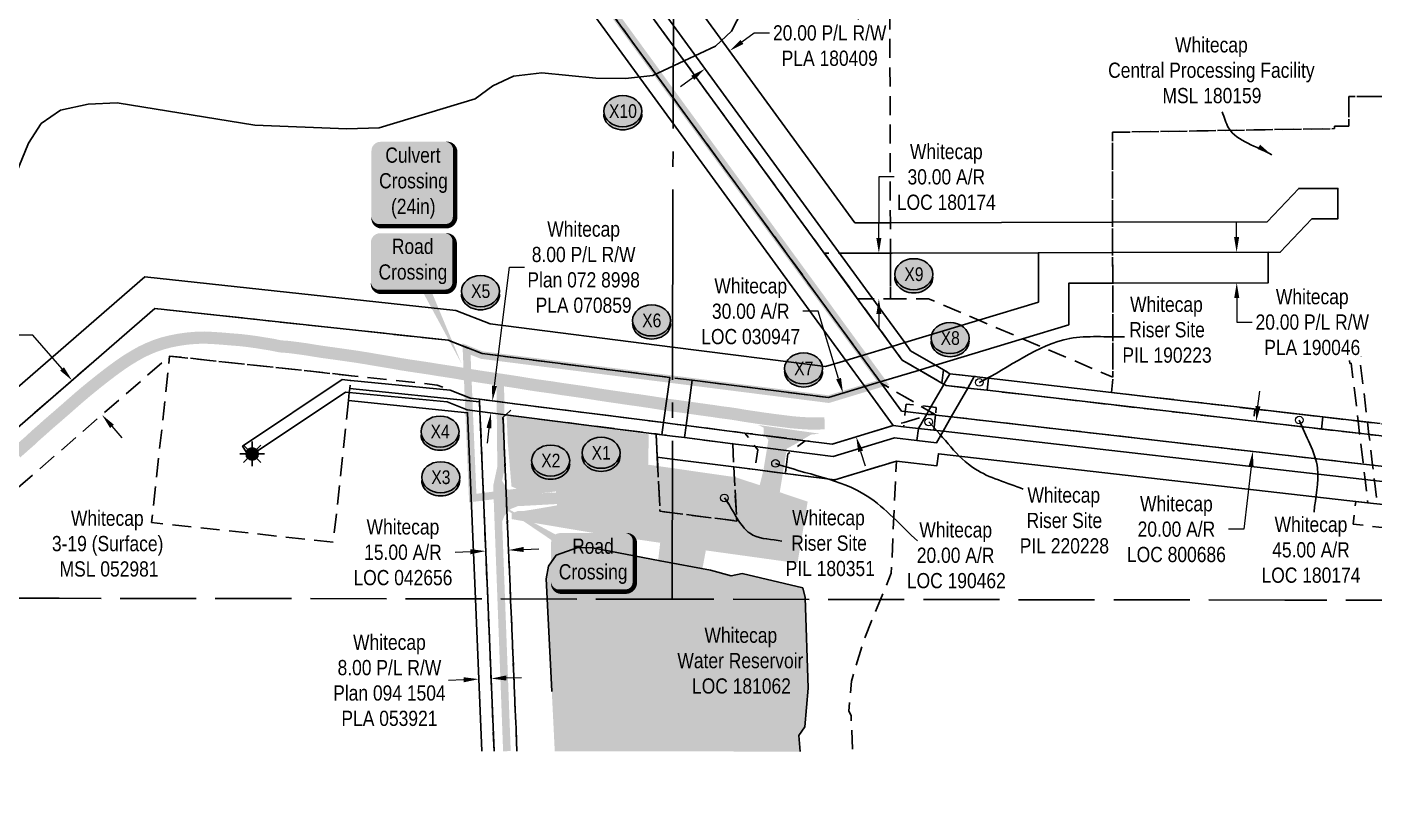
# Model space of a CAD drawing. Extents: x 479172 to 490274, y 6044075 to 6051612.
# Drawn here: x 488943 to 489828, y 6044075 to 6044578 of the extents above; entities that cross this region are included whole.
import ezdxf
from ezdxf.enums import TextEntityAlignment as Align

# ---------------------------------------------------------------- set-up
doc = ezdxf.new("R2010")
doc.units = 0
doc.header["$LTSCALE"] = 5
doc.header["$PDSIZE"] = 0.5
for name, pattern in [('foc-ACCESSROAD', [3.75, 2.5, -1.25]), ('foc-FLOWLINE', [3.75, 2.5, -1.25]), ('foc-QUARTERLINE', [33, 25, -3, 2, -3]), ('foc-UNSURVEYED', [12.5, 10, -2.5])]:
    doc.linetypes.add(name, pattern=pattern)
doc.layers.get('Defpoints').update_dxf_attribs({"color": 9})
for name, color, linetype in [('AS-ROADS', 254, 'Continuous'), ('C-AR', 13, 'foc-ACCESSROAD'), ('C-RW', 13, 'Continuous'), ('C-WS', 13, 'foc-ACCESSROAD'), ('C-WS-S', 8, 'Continuous'), ('CG-NOTES', 7, 'Continuous'), ('F-EZE', 190, 'foc-FLOWLINE'), ('F-RW', 190, 'Continuous'), ('L-QSEC', 8, 'foc-QUARTERLINE'), ('L-USEC', 7, 'foc-UNSURVEYED'), ('P-CROSSINGS', 250, 'Continuous'), ('P-PROPOSED', 10, 'Continuous'), ('T-CREEK', 160, 'Continuous'), ('T-WATER', 160, 'Continuous'), ('T-WATER-H', 133, 'Continuous')]:
    doc.layers.add(name, color=color, linetype=linetype)
for name, color, linetype, lineweight in [('C-AR-T', 13, 'Continuous', 9), ('C-RW-T', 13, 'Continuous', 9), ('C-WS-T', 13, 'Continuous', 9)]:
    doc.layers.add(name, color=color, linetype=linetype, lineweight=lineweight)
doc.styles.add('80', font='ARIALN.TTF', dxfattribs={"height": 10})
doc.styles.add('80CG', font='ARIALN.TTF', dxfattribs={"height": 10})
doc.styles.add('80L', font='ARIALN.TTF', dxfattribs={"height": 10})
doc.styles.add('Crossing', font='ARIALN.TTF', dxfattribs={"height": 10})
doc.styles.add('foc-LtypeFont', font='ARIALN.TTF', dxfattribs={"height": 7.35})
doc.linetypes.add('foc-TOPO-flowdirection-NOLINE', pattern='A,0,[">",foc-LtypeFont,S=0.3,R=0,X=0,Y=-0.945],-20,[">",foc-LtypeFont,S=0.3,R=0,X=0,Y=-0.945],0', length=20)
doc.dimstyles.new('Compass 5 000', dxfattribs={"dimscale": 5, "dimtxt": 9, "dimasz": 2, "dimexe": 0.2, "dimexo": 0.0625, "dimgap": 0.5, "dimtad": 0, "dimtih": 1, "dimtoh": 1, "dimzin": 0, "dimdsep": 46, "dimtxsty": '80CG', "dimcen": 0.1, "dimse1": 1, "dimse2": 1, "dimclrd": 256, "dimclrt": 256, "dimaunit": 1, "dimadec": 4, "dimazin": 0, "dimtfac": 0.06, "dimtofl": 0, "dimtmove": 0, "dimatfit": 1, "dimfxl": 0.2, "dimtolj": 1, "dimtzin": 0, "dimlwd": -1, "dimarcsym": 0})

# ---------------------------------------------------------------- blocks, each defined once
blk = doc.blocks.new('*U428')
h = blk.add_hatch(color=59)
edge = h.paths.add_edge_path()
edge.add_line((-21.5, -20), (21.5, -20))
edge.add_arc((21.5, -14), 6, 270, 360)
edge.add_line((27.5, -14), (27.5, 12.5))
edge.add_arc((21.5, 12.5), 6, 0, 90)
edge.add_line((21.5, 18.5), (-21.5, 18.5))
edge.add_arc((-21.5, 12.5), 6, 90, 180)
edge.add_line((-27.5, 12.5), (-27.5, -14))
edge.add_arc((-21.5, -14), 6, 180, 270)
at = {"color": 1, "flags": 128}
blk.add_lwpolyline([(-65.04, 39.36, 0, 7.5, 0), (0, 0, 0, 0, 0)], format="xyseb", dxfattribs=at)
blk.add_lwpolyline([(-21.5, -20, 3, 3, 0), (21.5, -20, 3, 3, 0.414214), (27.5, -14, 3, 3, 0), (27.5, 12.5, 3, 0, 0.414214), (21.5, 18.5, 0, 0, 0), (-21.5, 18.5, 0, 0, 0.414214), (-27.5, 12.5, 0, 0, 0), (-27.5, -14, 0, 3, 0.414214)], format="xyseb", close=True, dxfattribs=at)
at = {"color": 1, "style": '80'}
blk.add_attdef('ENTER_TEXT_001', (-35.99, -5), '', height=10, dxfattribs=at)
blk = doc.blocks.new('*U429')
h = blk.add_hatch(color=59)
edge = h.paths.add_edge_path()
edge.add_line((-21.5, -20), (21.5, -20))
edge.add_arc((21.5, -14), 6, 270, 360)
edge.add_line((27.5, -14), (27.5, 12.5))
edge.add_arc((21.5, 12.5), 6, 0, 90)
edge.add_line((21.5, 18.5), (-21.5, 18.5))
edge.add_arc((-21.5, 12.5), 6, 90, 180)
edge.add_line((-27.5, 12.5), (-27.5, -14))
edge.add_arc((-21.5, -14), 6, 180, 270)
at = {"color": 1, "flags": 128}
blk.add_lwpolyline([(-21.5, -20, 3, 3, 0), (21.5, -20, 3, 3, 0.414214), (27.5, -14, 3, 3, 0), (27.5, 12.5, 3, 0, 0.414214), (21.5, 18.5, 0, 0, 0), (-21.5, 18.5, 0, 0, 0.414214), (-27.5, 12.5, 0, 0, 0), (-27.5, -14, 0, 3, 0.414214)], format="xyseb", close=True, dxfattribs=at)
blk.add_lwpolyline([(32.06, -67.16, 0, 7.5, 0), (0, 0, 0, 0, 0)], format="xyseb", dxfattribs=at)
at = {"color": 1, "style": '80'}
blk.add_attdef('ENTER_TEXT_001', (-35.99, -5), '', height=10, dxfattribs=at)
blk = doc.blocks.new('*U426')
h = blk.add_hatch(color=254)
edge = h.paths.add_edge_path()
edge.add_line((-21.5, -28.5), (21.5, -28.5))
edge.add_arc((21.5, -22.5), 6, 270, 360)
edge.add_line((27.5, -22.5), (27.5, 21))
edge.add_arc((21.5, 21), 6, 0, 90)
edge.add_line((21.5, 27), (-21.5, 27))
edge.add_arc((-21.5, 21), 6, 90, 180)
edge.add_line((-27.5, 21), (-27.5, -22.5))
edge.add_arc((-21.5, -22.5), 6, 180, 270)
at = {"color": 160, "flags": 128}
blk.add_lwpolyline([(-21.5, -28.5, 3, 3, 0), (21.5, -28.5, 3, 3, 0.414214), (27.5, -22.5, 3, 3, 0), (27.5, 21, 3, 0, 0.414214), (21.5, 27, 0, 0, 0), (-21.5, 27, 0, 0, 0.414214), (-27.5, 21, 0, 0, 0), (-27.5, -22.5, 0, 3, 0.414214)], format="xyseb", close=True, dxfattribs=at)
at = {"color": 160, "style": '80'}
blk.add_attdef('ENTER_TEXT_001', (-26.85, -4.92), '', height=10, dxfattribs=at)
blk = doc.blocks.new('xing2')
h = blk.add_hatch(color=50)
h.dxf.hatch_style = 1
edge = h.paths.add_edge_path()
edge.add_ellipse((0, 0), major_axis=(-12.5, 0), ratio=0.816297, start_angle=0, end_angle=360)
h = blk.add_hatch(color=250)
h.dxf.hatch_style = 1
edge = h.paths.add_edge_path()
edge.add_ellipse((0, -2.05), major_axis=(-12.5, 0), ratio=0.816297, start_angle=0, end_angle=180)
edge.add_line((12.5, -2.05), (12.5, 0))
edge.add_ellipse((0, 0), major_axis=(-12.5, 0), ratio=0.816297, start_angle=0, end_angle=180, ccw=False)
edge.add_line((-12.5, 0), (-12.5, -2.05))
at = {"color": 250}
blk.add_ellipse((0, 0), major_axis=(-12.5, 0), ratio=0.816297, dxfattribs=at)
blk.add_ellipse((0, -2.05), major_axis=(-12.5, 0), ratio=0.816297, start_param=0, end_param=3.141593, dxfattribs=at)
at = {"color": 250, "style": 'Crossing'}
blk.add_attdef('CROSSING', text='', height=9, dxfattribs=at).set_placement((0.09, 0.02), align=Align.MIDDLE_CENTER)
at = {"color": 250, "style": 'Crossing', "flags": 1}
for tag, p in [('OWNER', (0.09, -12.49)), ('DESCRIPTION', (0.09, -25.77)), ('LOCATION', (0.09, -39.3)), ('DWG_REF', (0.09, -52.84))]:
    blk.add_attdef(tag, text='', height=9, dxfattribs=at).set_placement(p, align=Align.MIDDLE_CENTER)
blk = doc.blocks.new('*D442')
at = {"layer": 'C-AR-T', "transparency": 16777216}
for p, q in [((489751.41, 6044328.42), (489752.55, 6044338.36)), ((489746.86, 6044288.78), (489742.14, 6044247.61)), ((489742.14, 6044247.61), (489732.14, 6044247.61))]:
    blk.add_line(p, q, dxfattribs=at)
for points in [[(489749.76, 6044328.61), (489753.07, 6044328.23), (489750.27, 6044318.49)], [(489745.21, 6044288.97), (489748.52, 6044288.59), (489748, 6044298.71)]]:
    blk.add_solid(points, dxfattribs=at)
at = {"layer": 'Defpoints', "color": 0, "transparency": 16777216}
for p in [(489682, 6044326.32), (489679.73, 6044306.55), (489748, 6044298.71)]:
    blk.add_point(p, dxfattribs=at)
at = {"layer": 'C-AR-T', "transparency": 16777216, "insert": (489697.84, 6044247.61), "char_height": 10, "attachment_point": 5, "style": '80CG'}
blk.add_mtext('\\A1;Whitecap\\P20.00 A/R\\PLOC 800686', dxfattribs=at)
blk = doc.blocks.new('*D444')
at = {"layer": 'C-AR-T', "transparency": 16777216}
for p, q in [((489234.15, 6044232.84), (489224.16, 6044232.43)), ((489269.11, 6044234.31), (489279.1, 6044234.72))]:
    blk.add_line(p, q, dxfattribs=at)
for points in [[(489234.09, 6044234.51), (489234.22, 6044231.18), (489244.15, 6044233.26)], [(489269.04, 6044235.97), (489269.18, 6044232.64), (489259.12, 6044233.89)]]:
    blk.add_solid(points, dxfattribs=at)
at = {"layer": 'Defpoints', "color": 0, "transparency": 16777216}
for p in [(489243.97, 6044237.43), (489244.15, 6044233.26), (489258.94, 6044238.05)]:
    blk.add_point(p, dxfattribs=at)
at = {"layer": 'C-AR-T', "transparency": 16777216, "insert": (489189.86, 6044232.43), "char_height": 10, "attachment_point": 5, "style": '80CG'}
blk.add_mtext('\\A1;Whitecap\\P15.00 A/R\\PLOC 042656', dxfattribs=at)
blk = doc.blocks.new('*D448')
at = {"layer": 'C-AR-T', "transparency": 16777216}
for p, q in [((488946.79, 6044375.02), (488936.79, 6044375.02)), ((488965.97, 6044352.95), (488946.79, 6044375.02)), ((488998.76, 6044315.22), (489005.32, 6044307.67))]:
    blk.add_line(p, q, dxfattribs=at)
for points in [[(488967.23, 6044354.04), (488964.71, 6044351.86), (488972.53, 6044345.4)], [(489000.01, 6044316.31), (488997.5, 6044314.13), (488992.2, 6044322.77)]]:
    blk.add_solid(points, dxfattribs=at)
at = {"layer": 'Defpoints', "color": 0, "transparency": 16777216}
for p in [(488992.2, 6044322.77), (488873.17, 6044259.06), (488892.84, 6044236.42)]:
    blk.add_point(p, dxfattribs=at)
at = {"layer": 'C-AR-T', "transparency": 16777216, "insert": (488902.49, 6044375.02), "char_height": 10, "attachment_point": 5, "style": '80CG'}
blk.add_mtext('\\A1;Whitecap\\P30.00 A/R\\PLOC 030947', dxfattribs=at)
blk = doc.blocks.new('*D450')
at = {"layer": 'C-AR-T', "transparency": 16777216}
for p, q in [((489512.43, 6044479.03), (489502.43, 6044479.03)), ((489502.43, 6044479.03), (489502.43, 6044448.97)), ((489502.43, 6044438.97), (489502.43, 6044448.97)), ((489502.44, 6044388.98), (489502.44, 6044378.98))]:
    blk.add_line(p, q, dxfattribs=at)
for points in [[(489504.1, 6044438.97), (489500.77, 6044438.97), (489502.43, 6044428.97)], [(489504.1, 6044388.98), (489500.77, 6044388.98), (489502.44, 6044398.98)]]:
    blk.add_solid(points, dxfattribs=at)
at = {"layer": 'Defpoints', "color": 0, "transparency": 16777216}
for p in [(489501.32, 6044428.97), (489502.43, 6044428.97), (489501.32, 6044398.98)]:
    blk.add_point(p, dxfattribs=at)
at = {"layer": 'C-AR-T', "transparency": 16777216, "insert": (489546.72, 6044479.03), "char_height": 10, "attachment_point": 5, "style": '80CG'}
blk.add_mtext('\\A1;Whitecap\\P30.00 A/R\\PLOC 180174', dxfattribs=at)
blk = doc.blocks.new('*D451')
at = {"layer": 'C-AR-T', "transparency": 16777216}
for p, q in [((489462.57, 6044390.77), (489452.57, 6044390.77)), ((489475.97, 6044346.56), (489462.57, 6044390.77)), ((489490.46, 6044298.76), (489493.37, 6044289.19))]:
    blk.add_line(p, q, dxfattribs=at)
for points in [[(489477.56, 6044347.05), (489474.37, 6044346.08), (489478.87, 6044337)], [(489492.06, 6044299.24), (489488.87, 6044298.27), (489487.56, 6044308.33)]]:
    blk.add_solid(points, dxfattribs=at)
at = {"layer": 'Defpoints', "color": 0, "transparency": 16777216}
for p in [(489478.87, 6044337), (489490.87, 6044340.63), (489499.56, 6044311.97)]:
    blk.add_point(p, dxfattribs=at)
at = {"layer": 'C-AR-T', "transparency": 16777216, "insert": (489418.27, 6044390.77), "char_height": 10, "attachment_point": 5, "style": '80CG'}
blk.add_mtext('\\A1;Whitecap\\P30.00 A/R\\PLOC 030947', dxfattribs=at)
blk = doc.blocks.new('*D454')
at = {"layer": 'C-RW-T', "transparency": 16777216}
for p, q in [((489229.69, 6044148.72), (489219.7, 6044148.3)), ((489257.73, 6044149.89), (489267.72, 6044150.31))]:
    blk.add_line(p, q, dxfattribs=at)
for points in [[(489257.66, 6044151.56), (489257.8, 6044148.23), (489247.73, 6044149.47)], [(489229.63, 6044150.38), (489229.76, 6044147.05), (489239.69, 6044149.13)]]:
    blk.add_solid(points, dxfattribs=at)
at = {"layer": 'Defpoints', "color": 0, "transparency": 16777216}
for p in [(489239.69, 6044149.13), (489242.02, 6044093.43), (489250.07, 6044093.77)]:
    blk.add_point(p, dxfattribs=at)
at = {"layer": 'C-RW-T', "transparency": 16777216, "insert": (489180.98, 6044148.3), "char_height": 10, "attachment_point": 5, "style": '80CG'}
blk.add_mtext('\\A1;Whitecap\\P8.00 P/L R/W\\PPlan 094 1504\\PPLA 053921', dxfattribs=at)
blk = doc.blocks.new('*D463')
at = {"layer": 'C-RW-T', "transparency": 16777216}
for p, q in [((489412.52, 6044567.74), (489420.6, 6044573.63)), ((489420.6, 6044573.63), (489430.6, 6044573.63)), ((489380.19, 6044544.18), (489372.11, 6044538.29))]:
    blk.add_line(p, q, dxfattribs=at)
for points in [[(489411.54, 6044569.09), (489413.5, 6044566.39), (489404.44, 6044561.85)], [(489379.21, 6044545.52), (489381.17, 6044542.83), (489388.27, 6044550.07)]]:
    blk.add_solid(points, dxfattribs=at)
at = {"layer": 'Defpoints', "color": 0, "transparency": 16777216}
for p in [(489401.91, 6044565.32), (489404.44, 6044561.85), (489385.74, 6044553.54)]:
    blk.add_point(p, dxfattribs=at)
at = {"layer": 'C-RW-T', "transparency": 16777216, "insert": (489470.14, 6044573.63), "char_height": 10, "attachment_point": 5, "style": '80CG'}
blk.add_mtext('\\A1;Whitecap\\P20.00 P/L R/W\\PPLA 180409', dxfattribs=at)
blk = doc.blocks.new('*D464')
at = {"layer": 'C-RW-T', "transparency": 16777216}
for p, q in [((489737.37, 6044439.55), (489737.34, 6044449.55)), ((489737.48, 6044399.52), (489737.52, 6044383.65)), ((489737.52, 6044383.65), (489747.52, 6044383.65))]:
    blk.add_line(p, q, dxfattribs=at)
for points in [[(489739.03, 6044439.55), (489735.7, 6044439.54), (489737.39, 6044429.55)], [(489739.14, 6044399.53), (489735.81, 6044399.52), (489737.45, 6044409.52)]]:
    blk.add_solid(points, dxfattribs=at)
at = {"layer": 'Defpoints', "color": 0, "transparency": 16777216}
for p in [(489686.6, 6044429.41), (489686.65, 6044409.38), (489737.45, 6044409.52)]:
    blk.add_point(p, dxfattribs=at)
at = {"layer": 'C-RW-T', "transparency": 16777216, "insert": (489787.06, 6044383.65), "char_height": 10, "attachment_point": 5, "style": '80CG', "bg_fill": 3, "box_fill_scale": 1.1, "bg_fill_color": 256, "bg_fill_true_color": 13158600, "bg_fill_transparency": 0}
blk.add_mtext('\\A1;Whitecap\\P20.00 P/L R/W\\PPLA 190046', dxfattribs=at)
blk = doc.blocks.new('*D467')
at = {"layer": 'C-RW-T', "transparency": 16777216}
for p, q in [((489249.89, 6044341.83), (489259.8, 6044419.73)), ((489259.8, 6044419.73), (489269.8, 6044419.73)), ((489246.36, 6044314.06), (489245.1, 6044304.14))]:
    blk.add_line(p, q, dxfattribs=at)
for points in [[(489248.24, 6044342.04), (489251.55, 6044341.62), (489248.63, 6044331.91)], [(489244.71, 6044314.27), (489248.02, 6044313.85), (489247.62, 6044323.98)]]:
    blk.add_solid(points, dxfattribs=at)
at = {"layer": 'Defpoints', "color": 0, "transparency": 16777216}
for p in [(489248.63, 6044331.91), (489275.22, 6044328.53), (489274.21, 6044320.6)]:
    blk.add_point(p, dxfattribs=at)
at = {"layer": 'C-RW-T', "transparency": 16777216, "insert": (489308.54, 6044419.73), "char_height": 10, "attachment_point": 5, "style": '80CG'}
blk.add_mtext('\\A1;Whitecap\\P8.00 P/L R/W\\PPlan 072 8998\\PPLA 070859', dxfattribs=at)
blk = doc.blocks.new('GAS')
h = blk.add_hatch(color=255)
h.dxf.hatch_style = 1
edge = h.paths.add_edge_path()
edge.add_arc((0, 0), 0.9, 0, 360)
for p, q in [((-0.81, 0), (-1.62, 0)), ((-0.57, 0.57), (-1.14, 1.14)), ((0, 0.81), (0, 1.62)), ((0.57, 0.57), (1.14, 1.14)), ((1.62, 0), (0.81, 0)), ((-0.57, -0.57), (-1.14, -1.14)), ((0, -0.81), (0, -1.62)), ((1.14, -1.14), (0.57, -0.57))]:
    blk.add_line(p, q)
blk.add_circle((0, 0), 0.8)

msp = doc.modelspace()

# ---------------------------------------------------------------- hatches: boundary and pattern name
at = {"layer": 'AS-ROADS'}
h = msp.add_hatch(color=256, dxfattribs=at)
h.dxf.hatch_style = 1
h.paths.add_polyline_path([(489448.976, 6044225.336), (489455.675, 6044265.723), (489437.342, 6044271.911), (489442.013, 6044300.552), (489447.844, 6044303.711), (489457.94, 6044309.822), (489463.667, 6044310.353), (489423.041, 6044316.129), (489426.838, 6044314.353), (489426.691, 6044310.761), (489429.863, 6044306.144), (489426.594, 6044286.231), (489424.186, 6044276.538), (489408.18, 6044281.8), (489350.904, 6044290.036), (489351.323, 6044309.975), (489257.949, 6044322.994), (489258.75, 6044303.835), (489261.162, 6044275.664), (489265.226, 6044274.036), (489271.889, 6044274.086), (489278.255, 6044273.543), (489290.247, 6044272.507), (489290.543, 6044271.57), (489287.385, 6044271.767), (489276.33, 6044270.83), (489268.533, 6044270.436), (489262.808, 6044271.521), (489258.416, 6044274.135), (489254.221, 6044280.547), (489252.475, 6044274.231), (489254.637, 6044251.543), (489256.467, 6044256.446), (489260.624, 6044260.934), (489265.281, 6044262.762), (489268.607, 6044262.928), (489290.975, 6044264.175), (489290.975, 6044263.261), (489275.509, 6044260.601), (489269.106, 6044259.604), (489265.198, 6044259.521), (489261.206, 6044258.025), (489261.261, 6044254.265), (489272.278, 6044252.35), (489319.071, 6044244.503), (489358.812, 6044238.712), (489357.479, 6044227.095), (489386.529, 6044221.631), (489388.794, 6044233.687)])
at = {"layer": 'T-WATER-H'}
h = msp.add_hatch(color=256, dxfattribs=at)
h.dxf.hatch_style = 1
h.paths.add_polyline_path([(489289.568, 6044101.754), (489450.799, 6044101.524), (489449.899, 6044112.086), (489453.737, 6044117.823), (489455.887, 6044143.27), (489454.128, 6044202.849), (489452.396, 6044209.036), (489412.702, 6044218.449), (489405.431, 6044217.011), (489391.891, 6044220.623), (489358.762, 6044226.848), (489314.408, 6044235.38), (489304.662, 6044235.63), (489290.524, 6044230.574), (489285.376, 6044223.304), (489283.889, 6044215.022), (489287.61, 6044141.261)])

# ---------------------------------------------------------------- linework, layer by layer
at = {"layer": 'AS-ROADS', "elevation": 0.441, "flags": 128}
for points, const_width in [([(489466.775, 6044317.188), (489462.785, 6044317.102), (489456.904, 6044317.056), (489450.975, 6044317.418), (489445.032, 6044317.916), (489439.057, 6044318.684), (489433.064, 6044319.432), (489427.025, 6044320.26), (489420.962, 6044321.144), (489414.87, 6044322.051), (489408.729, 6044323.1), (489403.785, 6044323.847), (489398.794, 6044324.45), (489393.82, 6044325.226), (489388.848, 6044325.893), (489383.871, 6044326.585), (489378.895, 6044327.298), (489373.93, 6044328), (489368.949, 6044328.641), (489363.962, 6044329.322), (489358.96, 6044330.127), (489354, 6044330.924), (489348.965, 6044331.674), (489343.833, 6044332.443), (489338.559, 6044333.14), (489333.211, 6044333.942), (489327.736, 6044334.732), (489322.194, 6044335.543), (489316.572, 6044336.421), (489310.906, 6044337.324), (489305.205, 6044338.175), (489299.487, 6044338.975), (489293.746, 6044339.789), (489288.087, 6044340.704), (489282.294, 6044341.492), (489276.568, 6044342.297), (489270.886, 6044343.198), (489265.219, 6044344.155), (489259.567, 6044345.01), (489253.936, 6044345.859), (489248.284, 6044346.686), (489242.523, 6044347.527), (489236.657, 6044348.461), (489230.631, 6044349.396), (489224.542, 6044350.474), (489218.318, 6044351.439), (489211.829, 6044352.417), (489206.795, 6044353.262), (489200.374, 6044354.222), (489194.258, 6044355.111), (489188.435, 6044356.05), (489182.77, 6044357.057), (489177.141, 6044358.007), (489171.453, 6044358.959), (489165.708, 6044359.925), (489159.847, 6044360.871), (489153.913, 6044361.737), (489148.302, 6044362.528), (489142.98, 6044363.273), (489136.973, 6044364.096), (489131.643, 6044364.924), (489126.026, 6044365.856), (489120.411, 6044366.621), (489114.836, 6044367.337), (489109.361, 6044367.736), (489103.851, 6044368.872), (489098.642, 6044369.704), (489093.447, 6044370.553), (489087.628, 6044371.336), (489082.608, 6044371.902), (489076.475, 6044372.378), (489070.641, 6044372.869), (489064.99, 6044373.262), (489059.328, 6044373.515), (489053.714, 6044373.343), (489048.18, 6044372.864), (489042.682, 6044372.081), (489037.282, 6044371.048), (489032.119, 6044369.714), (489027.269, 6044368.11), (489022.615, 6044366.209), (489018.068, 6044364.055), (489013.418, 6044361.427), (489008.501, 6044358.431), (489003.682, 6044355.136), (488998.765, 6044351.552), (488993.875, 6044347.825), (488989.016, 6044343.997), (488985.081, 6044340.813), (488981.024, 6044337.475), (488976.991, 6044334.051), (488972.972, 6044330.533), (488968.983, 6044327.025), (488964.934, 6044323.497), (488960.894, 6044319.996), (488956.826, 6044316.494), (488952.822, 6044312.9), (488948.834, 6044309.416), (488945.046, 6044305.846), (488940.372, 6044301.743), (488935.92, 6044297.823)], 7.996), ([(489253.758, 6044345.215), (489254.347, 6044288.477), (489251.636, 6044275.901), (489258.14, 6044101.799)], 4.997)]:
    msp.add_lwpolyline(points, dxfattribs=dict(at, const_width=const_width))
at = {"layer": 'C-AR', "flags": 128}
for points in [[(489123.19, 6047538.589), (489125.409, 6047438.57), (489129.428, 6047257.36), (489124.74, 6047245.211), (489117.589, 6047226.69), (489098.33, 6047208.505), (489084.65, 6047201.515), (489075.665, 6047200.975), (488960.366, 6047194.045), (488956.949, 6047188.75), (488958.63, 6047183.982), (488959.329, 6047181.977), (488961.906, 6047174.182), (488962.58, 6047172.215), (488963.055, 6047170.806), (489011.174, 6047029.536), (489072.542, 6046888.868), (489133.297, 6046837.182), (489143.51, 6046818.197), (489153.455, 6046799.785), (489164.958, 6046738.002), (489165.157, 6046733.362), (489169.853, 6046634.358), (489174.376, 6046539.023), (489172.938, 6046168.852), (489157.763, 6046019.608), (489144.439, 6045840.363), (489142.197, 6045810.207), (489121.488, 6045531.632), (489120.63, 6045511.44), (489125.21, 6045483.238), (489123.722, 6045453.512), (489116.999, 6045425.919), (489099.173, 6045006.125), (489094.528, 6044896.751), (489094.064, 6044885.823), (489098.332, 6044875.806), (489106.668, 6044868.592), (489213.696, 6044775.966), (489367.388, 6044565.102), (489465.945, 6044429.879), (489487.8, 6044399.895), (489511.238, 6044367.739), (489517.765, 6044358.785), (489529.052, 6044352.209), (489543.881, 6044343.571), (489545.131, 6044342.842), (489546.535, 6044342.025), (489560.759, 6044340.376), (489573.535, 6044338.894), (489706.039, 6044323.54), (489735.544, 6044320.12), (489830.688, 6044309.098), (489836.645, 6044308.407), (489859.668, 6044305.74), (489860.243, 6044305.822), (489894.797, 6044311.139), (489895.789, 6044311.302), (489965.616, 6044341.937), (489974.917, 6044346.018), (490172.187, 6044432.573), (490202.374, 6044445.817), (490272.278, 6044476.485)], [(490272.233, 6044454.778), (490202.329, 6044424.141), (490172.142, 6044410.911), (489881.273, 6044283.419), (489834.317, 6044288.807), (489828.359, 6044289.491), (489550.007, 6044321.438), (489540.058, 6044322.581), (489539.631, 6044322.776), (489538.212, 6044323.655), (489535.126, 6044325.453), (489529.34, 6044328.824), (489503.917, 6044343.636), (489503.349, 6044344.416), (489490.852, 6044361.564), (489367.311, 6044531.1), (489199.589, 6044761.263), (489082.03, 6044863.593), (489073.944, 6044881.924), (489074.417, 6044893.046), (489079.177, 6045006.153), (489101.566, 6045532.335), (489122.24, 6045810.234), (489124.484, 6045840.389), (489133.847, 6045966.247), (489130.85, 6045988.351), (489133.339, 6046018.105), (489139.796, 6046039.484), (489152.99, 6046169.486), (489154.51, 6046538.17), (489149.928, 6046634.385), (489145.267, 6046732.276), (489145.149, 6046734.937), (489134.306, 6046792.903), (489134.014, 6046793.455), (489117.465, 6046824.763), (489108.777, 6046832.047), (489055.893, 6046876.384), (488992.368, 6047022.33), (488941.203, 6047172.99), (488938.574, 6047180.809), (488937.909, 6047182.772), (488936.306, 6047187.495), (488929.524, 6047192.286), (488919.296, 6047191.677), (488909.207, 6047191.076), (488578.704, 6047171.407), (488548.54, 6047169.611), (488333.822, 6047156.834), (487985.43, 6047137.752), (487965.457, 6047136.657), (487743.753, 6047124.517), (487399.84, 6047105.683), (486949.001, 6047079.83), (486918.837, 6047078.101), (486450.757, 6047051.191), (486435.757, 6047050.324), (486340.901, 6047044.937), (486113.902, 6047031.945), (485654.02, 6047005.575), (485553.797, 6046999.101), (485541.59, 6046998.313), (485519.266, 6046996.871), (485494.64, 6046995.28), (485476.402, 6046994.097), (485318.998, 6046983.937), (485288.832, 6046981.988), (484776.305, 6046948.885), (484761.333, 6046947.918), (484724.075, 6046945.514), (484483.751, 6046933.719), (484383.735, 6046928.811)], [(488693.138, 6044102.605), (488808.017, 6044202.434), (489026.859, 6044392.617), (489219.647, 6044371.777), (489241.893, 6044362.99), (489365.041, 6044347.353), (489366.896, 6044347.119), (489379.914, 6044345.465), (489469.355, 6044334.11), (489493.219, 6044341.345), (489503.349, 6044344.416), (489503.917, 6044343.636), (489529.34, 6044328.824), (489535.126, 6044325.453), (489538.212, 6044323.655), (489536.177, 6044323.038), (489533.201, 6044322.117), (489518.939, 6044317.812), (489511.918, 6044315.686), (489471.671, 6044303.536), (489453.992, 6044305.787), (489414.478, 6044310.818), (489375.886, 6044315.733), (489366.827, 6044316.886), (489361.013, 6044317.625), (489265.086, 6044329.819), (489240.074, 6044333.022), (489234.15, 6044333.782), (489220.797, 6044339.054), (489212.428, 6044342.358), (489155.966, 6044348.474), (489036.645, 6044361.397), (488853.655, 6044202.369), (488738.776, 6044102.54)], [(489249.733, 6044101.811), (489245.558, 6044201.828), (489240.412, 6044324.91), (489240.146, 6044331.262), (489240.074, 6044333.022), (489265.086, 6044329.819), (489257.373, 6044322.738), (489255.566, 6044321.068), (489260.558, 6044201.808), (489264.179, 6044115.333), (489264.746, 6044101.79)]]:
    msp.add_lwpolyline(points, dxfattribs=at)
for points in [[(489498.395, 6044398.983), (489488.466, 6044398.982), (489487.8, 6044399.895), (489466.612, 6044428.965), (489476.54, 6044428.966), (489501.293, 6044428.967), (489510.024, 6044428.968), (489510.117, 6044398.982), (489498.395, 6044398.983)], [(489794.105, 6044321.35), (489793.184, 6044313.437), (489748.484, 6044318.622), (489749.405, 6044326.541), (489794.105, 6044321.35)], [(489442.681, 6044297.16), (489440.943, 6044284.251), (489421.103, 6044286.778), (489422.86, 6044299.829), (489421.29, 6044301.887), (489414.478, 6044310.819), (489453.992, 6044305.787), (489444.931, 6044298.876), (489442.681, 6044297.16)]]:
    msp.add_lwpolyline(points, close=True, dxfattribs=at)
at = {"layer": 'C-RW'}
for points in [[(489129.471, 6045531.152), (489107.177, 6045006.114), (489102.596, 6044898.237), (489113.287, 6044873.436), (489219.635, 6044781.427), (489367.419, 6044578.675), (489475.873, 6044429.88), (489497.728, 6044399.896), (489519.373, 6044370.204), (489523.249, 6044364.885), (489539.546, 6044355.39), (489544.893, 6044352.275), (489549.136, 6044349.803), (489565.059, 6044347.948), (489574.458, 6044346.857), (489655.222, 6044337.478), (489706.039, 6044331.575), (489735.544, 6044328.148), (489831.625, 6044316.989)], [(489830.688, 6044309.098), (489735.544, 6044320.12), (489706.039, 6044323.54), (489573.535, 6044338.894), (489560.759, 6044340.376), (489546.535, 6044342.025), (489545.131, 6044342.842), (489543.881, 6044343.571), (489529.052, 6044352.209), (489517.765, 6044358.785), (489511.238, 6044367.739), (489487.8, 6044399.895), (489465.945, 6044429.879), (489367.388, 6044565.102), (489213.696, 6044775.966), (489106.668, 6044868.592), (489094.528, 6044896.751), (489099.173, 6045006.125), (489116.999, 6045425.919)], [(489367.495, 6044612.53), (489486.723, 6044448.957), (489509.975, 6044449.012), (489655.914, 6044449.355), (489757.46, 6044449.595), (489778.167, 6044471.523), (489803.943, 6044471.535), (489803.953, 6044451.55), (489786.787, 6044451.541), (489766.074, 6044429.608), (489655.965, 6044429.331), (489607.175, 6044429.208), (489511.187, 6044428.967), (489510.024, 6044428.968), (489501.293, 6044428.967), (489476.54, 6044428.966), (489475.873, 6044429.881), (489367.419, 6044578.675)], [(488777.572, 6044202.477), (489020.33, 6044413.444), (489224.513, 6044391.329), (489247.059, 6044382.476), (489366.941, 6044367.239), (489467.422, 6044354.468), (489480.721, 6044358.496), (489490.852, 6044361.564), (489511.239, 6044367.739), (489519.373, 6044370.202), (489568.1, 6044384.961), (489607.175, 6044396.796), (489607.175, 6044429.208), (489655.965, 6044429.331), (489758.189, 6044429.589), (489758.186, 6044409.579), (489656.015, 6044409.297), (489627.165, 6044409.219), (489627.165, 6044381.954), (489596.788, 6044372.744), (489539.546, 6044355.39), (489529.053, 6044352.208), (489503.349, 6044344.416), (489493.219, 6044341.345), (489469.355, 6044334.11), (489379.914, 6044345.463), (489375.886, 6044315.733), (489374.812, 6044307.806), (489366.809, 6044308.825), (489359.936, 6044309.693), (489361.013, 6044317.625), (489365.04, 6044347.351), (489241.893, 6044362.99), (489219.647, 6044371.777), (489026.859, 6044392.617), (488808.017, 6044202.434)], [(489241.669, 6044101.823), (489237.478, 6044201.839), (489232.357, 6044324.082), (489154.206, 6044332.217), (489154.594, 6044337.45), (489155.067, 6044340.171), (489240.146, 6044331.262), (489240.412, 6044324.91), (489245.558, 6044201.828), (489249.733, 6044101.811)], [(489831.369, 6044263.987), (489825.412, 6044264.67), (489819.51, 6044265.346), (489541.535, 6044297.213), (489540.602, 6044289.271), (489513.956, 6044292.307), (489473.517, 6044280.102), (489440.943, 6044284.251), (489421.103, 6044286.778), (489407.154, 6044288.555), (489366.774, 6044293.699), (489356.901, 6044294.957), (489356.15, 6044310.181), (489359.937, 6044309.699), (489366.808, 6044308.825), (489374.812, 6044307.806), (489406.495, 6044303.771), (489421.29, 6044301.887), (489444.931, 6044298.876), (489472.349, 6044295.385), (489512.664, 6044307.554), (489527.462, 6044305.911), (489528.427, 6044313.821), (489538.482, 6044312.683), (489544.618, 6044311.959), (489827.181, 6044279.572), (489833.139, 6044278.889)]]:
    msp.add_lwpolyline(points, dxfattribs=at)
msp.add_lwpolyline([(489550.007, 6044321.438), (489544.618, 6044311.951), (489540.379, 6044304.476), (489527.462, 6044305.911), (489512.664, 6044307.554), (489472.349, 6044295.385), (489444.931, 6044298.876), (489421.29, 6044301.887), (489406.599, 6044303.757), (489374.812, 6044307.806), (489366.809, 6044308.825), (489359.937, 6044309.698), (489356.282, 6044310.163), (489257.373, 6044322.738), (489240.412, 6044324.91), (489232.141, 6044325.974), (489218.902, 6044331.201), (489154.594, 6044337.45), (489152.028, 6044337.7), (489088.959, 6044295.478), (489084.515, 6044302.13), (489149.963, 6044345.934), (489155.283, 6044345.415), (489155.631, 6044345.381), (489220.797, 6044339.054), (489234.15, 6044333.782), (489240.074, 6044333.022), (489265.086, 6044329.819), (489361.013, 6044317.625), (489366.827, 6044316.886), (489375.886, 6044315.733), (489414.478, 6044310.818), (489453.992, 6044305.787), (489471.671, 6044303.536), (489511.918, 6044315.686), (489518.615, 6044314.929), (489528.431, 6044313.816), (489533.201, 6044322.117), (489533.878, 6044323.284), (489535.126, 6044325.453), (489536.596, 6044328.007), (489544.774, 6044342.22), (489545.131, 6044342.842), (489549.136, 6044349.803), (489565.059, 6044347.948), (489560.759, 6044340.376), (489550.007, 6044321.438)], close=True, dxfattribs=at)
at = {"layer": 'C-WS', "flags": 128}
for points in [[(489881.442, 6044596.831), (489881.594, 6044532.002), (489811.133, 6044531.821), (489811.183, 6044512.392), (489801.567, 6044512.366), (489801.574, 6044510.777), (489655.764, 6044508.381), (489655.914, 6044449.355), (489655.965, 6044429.331), (489656.015, 6044409.298), (489656.172, 6044347.453), (489596.787, 6044372.745), (489568.1, 6044384.962), (489535.059, 6044399.033), (489510.117, 6044398.982), (489510.024, 6044428.968), (489509.975, 6044449.012), (489509.416, 6044674.669), (489524.494, 6044693.412), (489794.471, 6044694.113), (489881.442, 6044596.831)], [(489882.205, 6044317.001), (489860.12, 6044313.68), (489837.582, 6044316.297), (489831.625, 6044316.989), (489794.104, 6044321.345), (489749.404, 6044326.537), (489735.544, 6044328.146), (489706.039, 6044331.574), (489655.134, 6044337.489), (489656.172, 6044347.453), (489656.015, 6044409.298), (489655.965, 6044429.331), (489655.914, 6044449.355), (489655.764, 6044508.381), (489801.574, 6044510.777), (489801.567, 6044512.366), (489811.183, 6044512.392), (489811.133, 6044531.821), (489881.594, 6044532.002), (489881.598, 6044501.023), (489881.599, 6044500.414), (489881.644, 6044485.422), (489881.714, 6044461.448), (489881.792, 6044434.574), (489882.063, 6044342.059), (489882.205, 6044317.001)], [(489154.206, 6044332.217), (489144.118, 6044239.095), (489024.798, 6044252.019), (489036.645, 6044361.397), (489155.966, 6044348.474), (489155.631, 6044345.381), (489155.067, 6044340.171), (489154.594, 6044337.45), (489154.206, 6044332.217)], [(489574.458, 6044346.857), (489573.535, 6044338.894), (489560.759, 6044340.376), (489546.535, 6044342.025), (489545.131, 6044342.842), (489543.881, 6044343.571), (489544.893, 6044352.275), (489549.136, 6044349.803), (489565.059, 6044347.948), (489574.458, 6044346.857)], [(489539.626, 6044322.774), (489538.482, 6044312.685), (489528.429, 6044313.821), (489518.615, 6044314.932), (489518.939, 6044317.812), (489519.734, 6044324.874), (489520.294, 6044329.842), (489529.34, 6044328.824), (489536.596, 6044328.007), (489540.164, 6044327.606), (489539.626, 6044322.774)], [(489407.154, 6044288.555), (489409.049, 6044253.016), (489366.695, 6044258.387), (489358.643, 6044259.408), (489356.901, 6044294.957), (489356.179, 6044310.177), (489359.937, 6044309.699), (489366.809, 6044308.825), (489374.812, 6044307.806), (489406.522, 6044303.768), (489407.154, 6044288.555)]]:
    msp.add_lwpolyline(points, close=True, dxfattribs=at)
msp.add_lwpolyline([(489264.746, 6044101.79), (489264.179, 6044115.333), (489260.558, 6044201.808), (489255.566, 6044321.068), (489257.377, 6044322.74), (489356.179, 6044310.177), (489356.901, 6044294.957), (489358.643, 6044259.408), (489366.695, 6044258.387), (489409.049, 6044253.016), (489407.154, 6044288.555), (489421.103, 6044286.778), (489440.943, 6044284.251), (489473.517, 6044280.102), (489513.956, 6044292.307), (489510.609, 6044218.83), (489503.486, 6044201.458), (489492.31, 6044174.21), (489484.483, 6044147.77), (489482.62, 6044128.11), (489484.155, 6044125.185), (489485.169, 6044101.475)], dxfattribs=at)
at = {"layer": 'F-EZE', "flags": 128}
msp.add_lwpolyline([(490272.142, 6044410.971), (490202.237, 6044380.299), (490172.051, 6044367.055), (489887.578, 6044242.239), (489813.858, 6044250.999), (489815.62, 6044265.816), (489819.512, 6044265.383), (489823.618, 6044264.901), (489821.796, 6044280.189), (489820.578, 6044290.384), (489818.17, 6044310.548), (489817.201, 6044318.663), (489812.663, 6044356.659), (489811.67, 6044356.54), (489810.722, 6044364.479), (489818.661, 6044365.428), (489819.61, 6044357.488), (489818.617, 6044357.37), (489823.325, 6044317.953), (489824.294, 6044309.839), (489826.702, 6044289.682), (489827.919, 6044279.487), (489829.744, 6044264.192), (489831.37, 6044264.002), (489857.539, 6044260.947), (489885.165, 6044257.723), (490172.085, 6044383.584), (490202.272, 6044396.706), (490272.176, 6044427.39)], dxfattribs=at)
at = {"layer": 'F-RW'}
for points in [[(490272.21, 6044443.83), (490202.306, 6044413.19), (490172.119, 6044399.962), (489882.83, 6044273.192), (489833.139, 6044278.89), (489827.181, 6044279.573), (489544.619, 6044311.967), (489538.482, 6044312.688), (489528.429, 6044313.821), (489518.615, 6044314.93), (489511.918, 6044315.685), (489493.219, 6044341.345), (489480.721, 6044358.495), (489367.273, 6044514.179), (489192.432, 6044754.111), (489062.476, 6044848.805), (489069.172, 6045006.167), (489091.587, 6045532.932), (489112.218, 6045810.248), (489114.461, 6045840.403)], [(489101.566, 6045532.335), (489079.177, 6045006.153), (489074.391, 6044893.05), (489073.917, 6044881.927), (489072.69, 6044853.728), (489199.589, 6044761.263), (489367.311, 6044531.1), (489490.852, 6044361.564), (489503.348, 6044344.416), (489503.917, 6044343.636), (489517.399, 6044325.135), (489519.734, 6044324.874), (489533.878, 6044323.291), (489536.176, 6044323.038), (489539.621, 6044322.735), (489540.059, 6044322.592), (489550.008, 6044321.446), (489828.359, 6044289.492), (489834.317, 6044288.808), (489881.273, 6044283.419), (490172.142, 6044410.911), (490202.329, 6044424.141), (490272.233, 6044454.778)]]:
    msp.add_lwpolyline(points, dxfattribs=at)
at = {"layer": 'L-QSEC'}
msp.add_line((489368.294, 6044965.787), (489366.566, 6044201.667), dxfattribs=at)
at = {"layer": 'L-USEC'}
for p, q in [((488561.424, 6044202.793), (488963.985, 6044202.23)), ((489366.566, 6044201.667), (488963.985, 6044202.23)), ((489769.135, 6044201.081), (489366.566, 6044201.667)), ((490171.705, 6044200.496), (489769.135, 6044201.081))]:
    msp.add_line(p, q, dxfattribs=at)
at = {"layer": 'P-PROPOSED', "const_width": 4.997, "flags": 128}
msp.add_lwpolyline([(489343.136, 6044281.65), (489235.704, 6044268.084), (489231.603, 6044365.98), (489241.643, 6044362.014), (489469.441, 6044333.091), (489504.986, 6044343.867), (489200.331, 6044761.942), (489082.854, 6044864.201), (489074.953, 6044882.114), (489102.563, 6045532.276), (489134.843, 6045966.169)], dxfattribs=at)
at = {"layer": 'T-CREEK', "linetype": 'foc-TOPO-flowdirection-NOLINE', "flags": 128}
msp.add_lwpolyline([(488441.59, 6044319.628), (488450.777, 6044318.767), (488513.4, 6044319.025), (488569.606, 6044313.694), (488654.649, 6044296.033), (488695.477, 6044295.904), (488714.208, 6044297.79), (488746.739, 6044306.474), (488760.242, 6044312.675), (488772.598, 6044321.996), (488813.671, 6044364.428), (488831.656, 6044387.022), (488852.887, 6044406.619), (488879.863, 6044442.072), (488891.258, 6044450.851), (488920.002, 6044462.352), (488931.76, 6044471.131), (488943.973, 6044501.283), (488952.301, 6044514.081), (488965.02, 6044522.921), (488983.207, 6044526.966), (489002.238, 6044527.711), (489092.558, 6044513.057), (489152.907, 6044510.671), (489174.162, 6044511.417), (489237.296, 6044530.342), (489248.996, 6044538.82), (489262.557, 6044545.198), (489280.982, 6044547.441), (489316.593, 6044544.001), (489336.105, 6044543.665), (489354.057, 6044545.606), (489395.22, 6044565.046), (489405.657, 6044574.723), (489412.723, 6044588.358), (489417.027, 6044605.292), (489422.562, 6044641.377), (489427.944, 6044657.35), (489447.584, 6044702.098), (489488.873, 6044764.038), (489511.124, 6044783.154), (489539.983, 6044796.995), (489557.931, 6044799.657), (489594.92, 6044796.579), (489653.994, 6044798.75), (489694.522, 6044801.798), (489770.157, 6044811.012), (489789.13, 6044812.055), (489849.357, 6044810.386), (489867.306, 6044813.109), (489883.266, 6044817.569), (489895.265, 6044825.988), (489914.932, 6044848.221), (489969.444, 6044898.413), (489992.478, 6044916.747), (490005.495, 6044924.628), (490024.767, 6044924.41), (490036.607, 6044916.259), (490052.881, 6044911.957), (490072.936, 6044911.741), (490108.846, 6044907.761), (490147.456, 6044906.665), (490163.54, 6044910.827), (490186.356, 6044932.375), (490204.2, 6044951.575), (490210.721, 6044965.33), (490219.596, 6044977.106), (490257.809, 6045000.562), (490267.765, 6045010.54), (490273.396, 6045014.652)], dxfattribs=at)
at = {"layer": 'T-CREEK', "flags": 128}
msp.add_lwpolyline([(488931.76, 6044471.131), (488943.973, 6044501.283), (488952.301, 6044514.081), (488965.02, 6044522.921), (488983.207, 6044526.966), (489002.238, 6044527.711), (489092.558, 6044513.057), (489152.907, 6044510.671), (489174.162, 6044511.417), (489237.296, 6044530.342), (489248.996, 6044538.82), (489262.557, 6044545.198), (489280.982, 6044547.441), (489316.593, 6044544.001), (489336.105, 6044543.665), (489354.057, 6044545.606), (489395.22, 6044565.046), (489405.657, 6044574.723), (489412.723, 6044588.358)], dxfattribs=at)
at = {"layer": 'T-WATER', "flags": 128}
msp.add_lwpolyline([(489287.626, 6044140.941), (489287.61, 6044141.261), (489283.889, 6044215.022), (489285.376, 6044223.304), (489290.524, 6044230.574), (489304.662, 6044235.63), (489314.408, 6044235.38), (489358.762, 6044226.848), (489391.891, 6044220.623), (489405.431, 6044217.011), (489412.702, 6044218.449), (489452.396, 6044209.036), (489454.128, 6044202.849), (489455.887, 6044143.27), (489453.737, 6044117.823), (489449.899, 6044112.086), (489450.799, 6044101.524)], dxfattribs=at)

# ---------------------------------------------------------------- block references
ref = msp.add_blockref('*U426', (489196.652, 6044475.169), dxfattribs=dict(xscale=0.9989510452182863, yscale=0.9989510452182863, zscale=0.9989510452182863))
ref.add_attrib('ENTER_TEXT_001', 'Culvert', (489178.291, 6044488.377), dxfattribs={"color": 160, "height": 9.9895, "style": '80'})
ref.add_attrib('ENTER_TEXT_002', 'Crossing', (489174.199, 6044471.551), dxfattribs={"color": 160, "height": 9.9895, "style": '80'})
ref.add_attrib('ENTER_TEXT_003', '(24in)', (489182.028, 6044454.732), dxfattribs={"color": 160, "height": 9.9895, "style": '80'})
at = {"layer": 'C-WS-S', "xscale": 4.999999999999989, "yscale": 4.999999999999989, "zscale": 4.999999999999989}
msp.add_blockref('GAS', (489090.855, 6044297.053), dxfattribs=at)
at = {"layer": 'CG-NOTES'}
ref = msp.add_blockref('*U429', (489196.3, 6044423.578), dxfattribs=dict(at, xscale=0.9989510452182889, yscale=0.9989510452182889, zscale=0.9989510452182889))
ref.add_attrib('ENTER_TEXT_001', 'Road', (489182.604, 6044428.465), dxfattribs={"layer": '0', "color": 1, "height": 9.9895, "style": '80'})
ref.add_attrib('ENTER_TEXT_002', 'Crossing', (489173.848, 6044411.639), dxfattribs={"layer": '0', "color": 1, "height": 9.9895, "style": '80'})
ref = msp.add_blockref('*U428', (489314.662, 6044226.613), dxfattribs=dict(at, xscale=0.9989510452182889, yscale=0.9989510452182889, zscale=0.9989510452182889))
ref.add_attrib('ENTER_TEXT_001', 'Road', (489300.966, 6044231.499), dxfattribs={"layer": '0', "color": 1, "height": 9.9895, "style": '80'})
ref.add_attrib('ENTER_TEXT_002', 'Crossing', (489292.209, 6044214.673), dxfattribs={"layer": '0', "color": 1, "height": 9.9895, "style": '80'})
at = {"layer": 'P-CROSSINGS'}
for p, values in [((489334.256, 6044522.275), {'CROSSING': 'X10'}), ((489525.367, 6044415.154), {'CROSSING': 'X9'}), ((489240.8, 6044404.02), {'CROSSING': 'X5'}), ((489353.169, 6044384.764), {'CROSSING': 'X6'}), ((489549.193, 6044373.199), {'CROSSING': 'X8'}), ((489452.985, 6044353.265), {'CROSSING': 'X7'})]:
    msp.add_blockref('xing2', p, dxfattribs=at).add_auto_attribs(values)
for p, xscale, yscale, zscale, values in [((489214.215, 6044311.768), 0.9994739999999995, 0.9994739999999995, 0.9994739999999995, {'CROSSING': 'X4'}), ((489286.873, 6044292.703), 0.9994789999999955, 0.9994789999999955, 0.9994789999999955, {'CROSSING': 'X2'}), ((489320.016, 6044297.818), 0.9994789999999955, 0.9994789999999955, 0.9994789999999955, {'CROSSING': 'X1'}), ((489214.668, 6044281.745), 0.9994789999999955, 0.9994789999999955, 0.9994789999999955, {'CROSSING': 'X3'})]:
    msp.add_blockref('xing2', p, dxfattribs=dict(at, xscale=xscale, yscale=yscale, zscale=zscale)).add_auto_attribs(values)

# ---------------------------------------------------------------- texts
at = {"layer": 'C-AR-T', "char_height": 10, "attachment_point": 1, "style": '80L'}
for s, width, insert in [('\\pi15.72939;Whitecap\\P\\pi14.05818;20.00 A/R\\P\\pi7.52339;LOC 190462', 78.58703, (489513.293, 6044252.184)), ('\\pi17.89525;Whitecap\\P\\pi0.08488;Water Reservoir\\P\\pi9.68924;LOC 181062', 82.91873, (489370.008, 6044182.981))]:
    msp.add_mtext_dynamic_manual_height_columns(s, width=width, gutter_width=49.948, heights=[0], dxfattribs=dict(at, insert=insert))
at = {"layer": 'C-AR-T', "insert": (489786.222, 6044234.031), "char_height": 10, "width": 64.49973, "attachment_point": 5, "style": '80CG'}
msp.add_mtext('\\A1;Whitecap\\P45.00 A/R\\PLOC 180174', dxfattribs=at)
at = {"layer": 'C-WS', "char_height": 10, "attachment_point": 1, "style": '80L'}
for s, insert in [('\\pi5.50036;Whitecap\\P\\pi4.92737;Riser Site\\P\\pi0.45943;PIL 220228', (489594.508, 6044275.047)), ('\\pi5.50036;Whitecap\\P\\pi4.92737;Riser Site\\P\\pi1.26093;PIL 180351', (489439.944, 6044260.172))]:
    msp.add_mtext_dynamic_manual_height_columns(s, width=58.12896, gutter_width=49.948, heights=[0], dxfattribs=dict(at, insert=insert))
at = {"layer": 'C-WS-T', "char_height": 10, "attachment_point": 1, "style": '80L'}
for s, width, insert in [('\\pi54.3987;Whitecap\\P\\pi10.47988;Central Processing Facility \\P\\pi46.16541;MSL 180159', 155.92564, (489642.532, 6044570.847)), ('\\pi12.7097;Whitecap\\P\\pi0.2404;3-19 (Surface)\\P\\pi5.27791;MSL 052981', 72.54764, (488959.087, 6044259.86))]:
    msp.add_mtext_dynamic_manual_height_columns(s, width=width, gutter_width=49.948, heights=[0], dxfattribs=dict(at, insert=insert))

# ---------------------------------------------------------------- dimensions: what is measured, and where the dimension line sits
at = {"layer": 'C-AR-T'}
dim = msp.add_linear_dim(base=(489502.433, 6044428.967), p1=(489501.318, 6044398.983), p2=(489501.316, 6044428.967), angle=90.004435, text='Whitecap\\P30.00 A/R\\PLOC 180174', dimstyle='Compass 5 000', override={"dimtmove": 1}, dxfattribs=at)
dim.commit()
dim.dimension.update_dxf_attribs({"geometry": '*D450', "text_midpoint": (489515.075, 6044479.027), "dimtype": 161})
for base, p1, p2, angle, text, picture, middle in [((489478.871, 6044336.995), (489499.565, 6044311.965), (489490.873, 6044340.634), 106.865548, 'Whitecap\\P30.00 A/R\\PLOC 030947', '*D451', (489418.267, 6044390.771)), ((488992.197, 6044322.769), (488873.174, 6044259.058), (488892.843, 6044236.425), 310.992447, 'Whitecap\\P30.00 A/R\\PLOC 030947', '*D448', (488902.489, 6044375.017)), ((489748.003, 6044298.713), (489682, 6044326.325), (489679.73, 6044306.549), 263.452597, 'Whitecap\\P20.00 A/R\\PLOC 800686', '*D442', (489697.837, 6044247.611)), ((489244.146, 6044233.261), (489258.943, 6044238.051), (489243.972, 6044237.425), 182.394205, 'Whitecap\\P15.00 A/R\\PLOC 042656', '*D444', (489189.863, 6044232.426))]:
    dim = msp.add_linear_dim(base=base, p1=p1, p2=p2, angle=angle, text=text, dimstyle='Compass 5 000', dxfattribs=at)
    dim.commit()
    dim.dimension.update_dxf_attribs({"geometry": picture, "text_midpoint": middle, "dimtype": 161})
at = {"layer": 'C-RW-T'}
dim = msp.add_aligned_dim(p1=(489385.742, 6044553.537), p2=(489401.907, 6044565.319), distance=-4.294, text='Whitecap\\P20.00 P/L R/W\\PPLA 180409', dimstyle='Compass 5 000', dxfattribs=at)
dim.commit()
dim.dimension.update_dxf_attribs({"geometry": '*D463', "text_midpoint": (489470.138, 6044573.63)})
for base, p1, p2, angle, text, picture, middle in [((489248.632, 6044331.911), (489274.213, 6044320.597), (489275.221, 6044328.531), 82.755257, 'Whitecap\\P8.00 P/L R/W\\PPlan 072 8998\\PPLA 070859', '*D467', (489308.544, 6044419.729)), ((489239.686, 6044149.135), (489250.069, 6044093.766), (489242.02, 6044093.428), 182.398921, 'Whitecap\\P8.00 P/L R/W\\PPlan 094 1504\\PPLA 053921', '*D454', (489180.979, 6044148.298))]:
    dim = msp.add_linear_dim(base=base, p1=p1, p2=p2, angle=angle, text=text, dimstyle='Compass 5 000', dxfattribs=at)
    dim.commit()
    dim.dimension.update_dxf_attribs({"geometry": picture, "text_midpoint": middle, "dimtype": 161})

# ---------------------------------------------------------------- leaders
at = {"layer": 'C-AR-T', "path_type": 1}
for points, override in [([(489568.351, 6044344.034), (489627.834, 6044372.922), (489663.775, 6044374.111)], {"dimasz": 1, "dimgap": 0.5, "dimtad": 0, "dimldrblk": 'DotBlank'}), ([(489535.205, 6044318.058), (489565.53, 6044287.24), (489597.177, 6044273.904)], {"dimasz": 1, "dimgap": 0.5, "dimtad": 0, "dimldrblk": 'DotBlank'}), ([(489778.527, 6044319.295), (489790.493, 6044287.695), (489788.278, 6044258.92)], {"dimasz": 1, "dimgap": 0.5, "dimtad": 0, "dimldrblk": 'DotBlank'}), ([(489434.537, 6044290.88), (489494.82, 6044269.346), (489527.782, 6044239.99)], {"dimasz": 1, "dimldrblk": 'DotBlank'}), ([(489400.937, 6044268.202), (489419.638, 6044243.793), (489438.642, 6044239.734)], {"dimasz": 1, "dimgap": 0.5, "dimtad": 0, "dimldrblk": 'DotBlank'})]:
    msp.add_leader(points, dimstyle='Compass 5 000', override=override, dxfattribs=at)
at = {"layer": 'C-RW-T', "path_type": 1}
msp.add_leader([(489760.43, 6044493.501), (489732.151, 6044511.269), (489727.888, 6044521.727)], dimstyle='Compass 5 000', override={"dimgap": 0.5, "dimtad": 0}, dxfattribs=at)

# ---------------------------------------------------------------- next in the draw order: dimensions: what is measured, and where the dimension line sits
at = {"layer": 'C-RW-T'}
dim = msp.add_linear_dim(base=(489737.448, 6044409.522), p1=(489686.599, 6044429.408), p2=(489686.654, 6044409.382), angle=270.157814, text='Whitecap\\P20.00 P/L R/W\\PPLA 190046', dimstyle='Compass 5 000', override={"dimtfill": 1}, dxfattribs=at)
dim.commit()
dim.dimension.update_dxf_attribs({"geometry": '*D464', "text_midpoint": (489787.059, 6044383.653), "dimtype": 161})

# ---------------------------------------------------------------- next in the draw order: texts
at = {"layer": 'C-WS-T', "insert": (489661.927, 6044400.351), "char_height": 10, "attachment_point": 1, "style": '80L'}
msp.add_mtext_dynamic_manual_height_columns('\\pi5.50036;Whitecap\\P\\pi4.92737;Riser Site\\P\\pi0.47307;PIL 190223', width=58.12896, gutter_width=49.948, heights=[0], dxfattribs=at)

doc.saveas('drawing.dxf')
